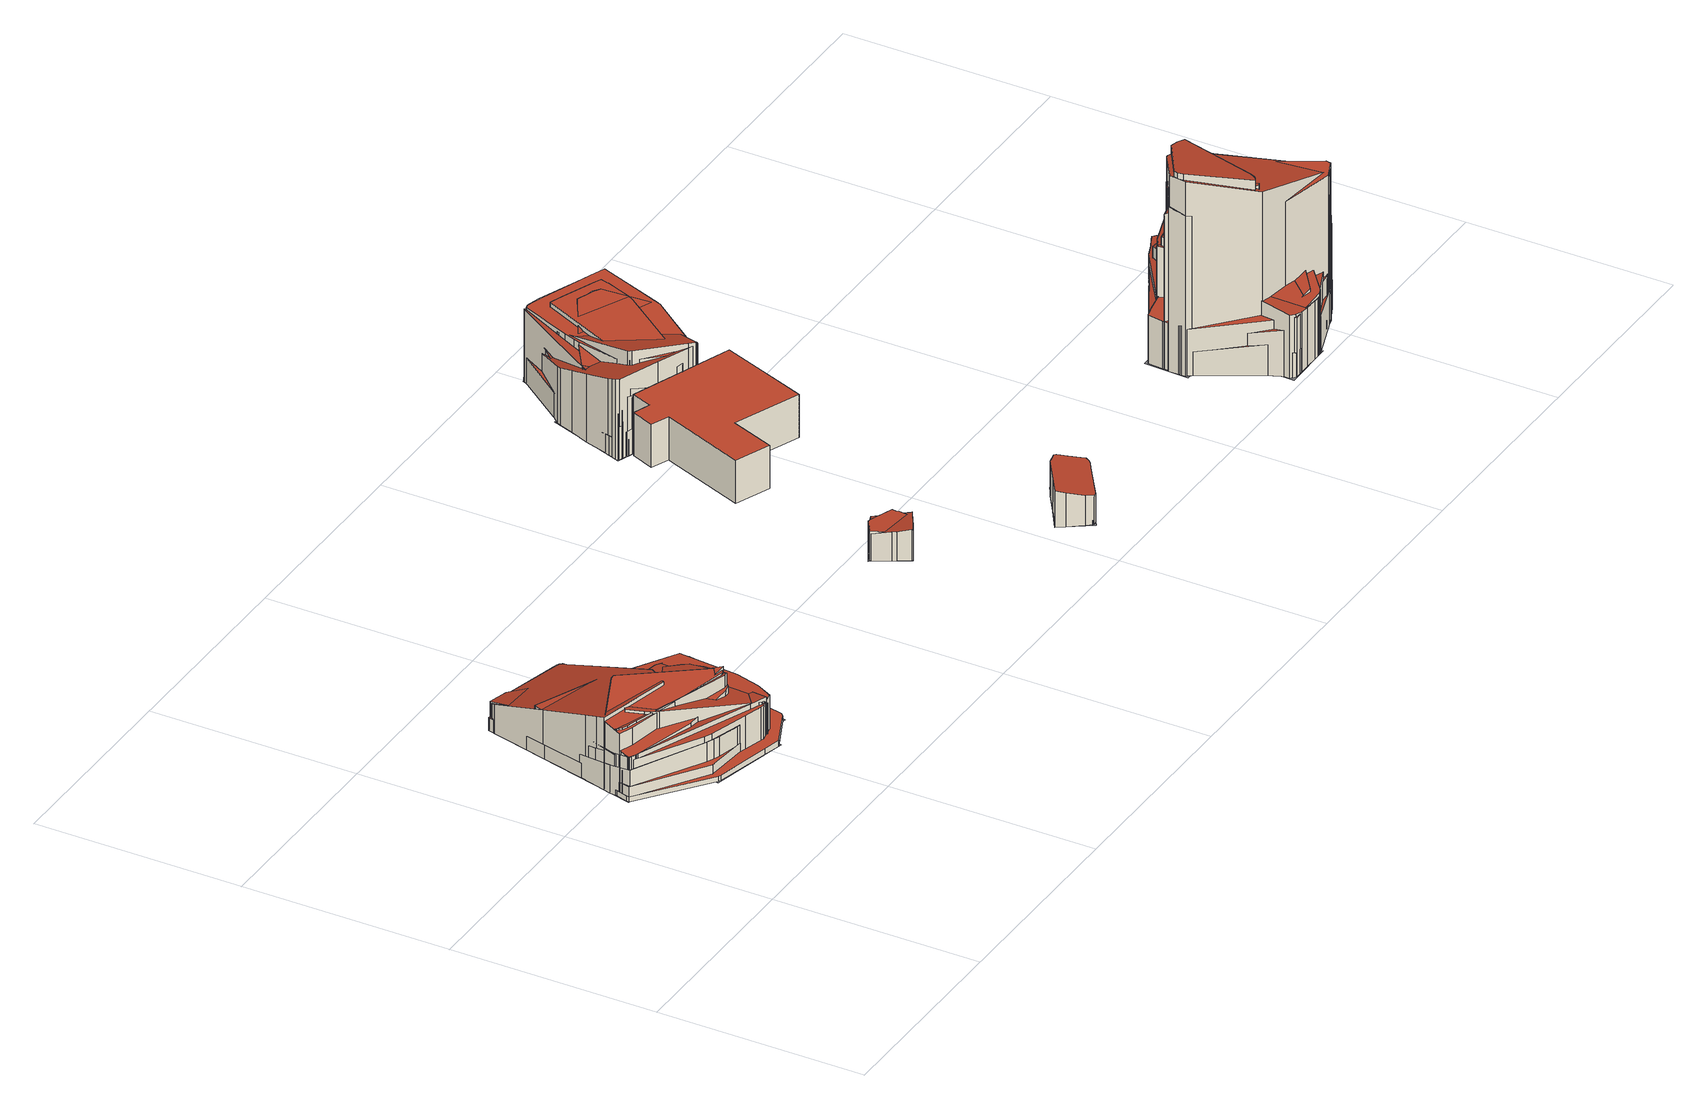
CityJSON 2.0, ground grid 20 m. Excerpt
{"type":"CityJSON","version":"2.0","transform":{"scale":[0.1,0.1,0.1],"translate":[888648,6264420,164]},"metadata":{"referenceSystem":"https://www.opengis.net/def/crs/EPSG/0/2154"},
"CityObjects":{
"building1":{"type":"Building","attributes":{"class":"Building"},"children":["building1-1"]},
"building1-1":{"type":"BuildingPart","parents":["building1"],"geometry":[{"type":"MultiSurface","lod":"2.2","boundaries":[[[0,1,2,3,4,5,6,7,8,9,10,11,12,13,14,15]],[[16,17,1,0]],[[17,18,2,1]],[[18,19,3,2]],[[19,20,4,3]],[[20,21,5,4]],[[21,22,6,5]],[[22,23,7,6]],[[23,24,8,7]],[[24,25,9,8]],[[25,26,10,9]],[[26,27,11,10]],[[27,28,12,11]],[[28,29,13,12]],[[29,30,14,13]],[[30,31,15,14]],[[31,16,0,15]],[[32,33,34,35,36,37,38,39,40,41,42,43,44,45,46,47,48,49,50,51,52]],[[53,54,33,32]],[[54,55,34,33]],[[55,56,35,34]],[[56,57,36,35]],[[57,58,37,36]],[[58,59,38,37]],[[59,60,39,38]],[[60,61,40,39]],[[61,62,41,40]],[[62,63,42,41]],[[63,64,43,42]],[[64,65,44,43]],[[65,66,45,44]],[[66,67,46,45]],[[67,68,47,46]],[[68,69,48,47]],[[69,70,49,48]],[[70,71,50,49]],[[71,72,51,50]],[[72,73,52,51]],[[73,53,32,52]],[[74,75,76,77,78,79,80,81,82,83,84,85,86,87,88]],[[89,90,75,74]],[[90,91,76,75]],[[91,92,77,76]],[[92,93,78,77]],[[93,94,79,78]],[[94,95,80,79]],[[95,96,81,80]],[[96,97,82,81]],[[97,98,83,82]],[[98,99,84,83]],[[99,100,85,84]],[[100,101,86,85]],[[101,102,87,86]],[[102,103,88,87]],[[103,89,74,88]],[[104,105,106,107,108,109,110,111,112,113,114,115,116,117,118,119,120,121,122,123,124,125,126,127]],[[128,129,105,104]],[[129,130,106,105]],[[130,131,107,106]],[[131,132,108,107]],[[132,133,109,108]],[[133,134,110,109]],[[134,135,111,110]],[[135,136,112,111]],[[136,137,113,112]],[[137,138,114,113]],[[138,139,115,114]],[[139,140,116,115]],[[140,141,117,116]],[[141,142,118,117]],[[142,143,119,118]],[[143,144,120,119]],[[144,145,121,120]],[[145,146,122,121]],[[146,147,123,122]],[[147,148,124,123]],[[148,149,125,124]],[[149,150,126,125]],[[150,151,127,126]],[[151,128,104,127]],[[152,153,154,155,156,157,158,159,160,161,162,163,164,165,166,167,168]],[[169,170,153,152]],[[170,171,154,153]],[[171,172,155,154]],[[172,173,156,155]],[[173,174,157,156]],[[174,175,158,157]],[[175,176,159,158]],[[176,177,160,159]],[[177,178,161,160]],[[178,179,162,161]],[[179,180,163,162]],[[180,181,164,163]],[[181,182,165,164]],[[182,183,166,165]],[[183,184,167,166]],[[184,185,168,167]],[[185,169,152,168]],[[186,187,188,189,190,191,192,193,194,195]],[[196,197,187,186]],[[197,198,188,187]],[[198,199,189,188]],[[199,200,190,189]],[[200,201,191,190]],[[201,202,192,191]],[[202,203,193,192]],[[203,204,194,193]],[[204,205,195,194]],[[205,196,186,195]],[[206,207,208,209,210,211,212,213,214,215]],[[216,217,207,206]],[[217,218,208,207]],[[218,219,209,208]],[[219,220,210,209]],[[220,221,211,210]],[[221,222,212,211]],[[222,223,213,212]],[[223,224,214,213]],[[224,16,215,214]],[[16,216,206,215]],[[225,226,227,228,229,230,231,232,233,234,235]],[[128,236,226,225]],[[236,237,227,226]],[[237,238,228,227]],[[238,239,229,228]],[[239,240,230,229]],[[240,241,231,230]],[[241,242,232,231]],[[242,243,233,232]],[[243,244,234,233]],[[244,245,235,234]],[[245,128,225,235]],[[246,247,248,249,250,251,252,253,254,255,256,257,258,259,260]],[[261,262,247,246]],[[262,263,248,247]],[[263,264,249,248]],[[264,265,250,249]],[[265,266,251,250]],[[266,267,252,251]],[[267,268,253,252]],[[268,269,254,253]],[[269,27,255,254]],[[27,270,256,255]],[[270,271,257,256]],[[271,272,258,257]],[[272,273,259,258]],[[273,274,260,259]],[[274,261,246,260]],[[275,276,277,278,279,280,281,282,283,284,285,286,287,288]],[[289,290,276,275]],[[290,291,277,276]],[[291,292,278,277]],[[292,293,279,278]],[[293,62,280,279]],[[62,294,281,280]],[[294,295,282,281]],[[295,296,283,282]],[[296,297,284,283]],[[297,298,285,284]],[[298,299,286,285]],[[299,300,287,286]],[[300,301,288,287]],[[301,289,275,288]],[[302,303,304,305,306,307,308,309,310,311]],[[169,312,303,302]],[[312,313,304,303]],[[313,314,305,304]],[[314,315,306,305]],[[315,316,307,306]],[[316,141,308,307]],[[141,317,309,308]],[[317,318,310,309]],[[318,319,311,310]],[[319,169,302,311]],[[320,321,322,323,324,325,326,327,328,329,330]],[[196,331,321,320]],[[331,332,322,321]],[[332,333,323,322]],[[333,334,324,323]],[[334,335,325,324]],[[335,336,326,325]],[[336,337,327,326]],[[337,338,328,327]],[[338,339,329,328]],[[339,340,330,329]],[[340,196,320,330]],[[341,342,343,344]],[[345,346,342,341]],[[346,347,343,342]],[[347,348,344,343]],[[348,345,341,344]],[[349,350,351,352,353,354]],[[355,356,350,349]],[[356,357,351,350]],[[357,358,352,351]],[[358,359,353,352]],[[359,360,354,353]],[[360,355,349,354]],[[361,362,363,364,365,366,367,368,369,370,371,372,182,373,244,374,375]]],"semantics":{"surfaces":[{"type":"RoofSurface","rf_azimuth":75.82,"rf_slope":18.97},{"type":"WallSurface","on_footprint_edge":true},{"type":"RoofSurface","rf_azimuth":343.27,"rf_slope":13.85},{"type":"RoofSurface","rf_azimuth":252.42,"rf_slope":4.97},{"type":"RoofSurface","rf_azimuth":87.66,"rf_slope":0.556},{"type":"RoofSurface","rf_azimuth":69.53,"rf_slope":14.16},{"type":"RoofSurface","rf_azimuth":247.55,"rf_slope":17.24},{"type":"RoofSurface","rf_azimuth":254.52,"rf_slope":16.28},{"type":"RoofSurface","rf_azimuth":19.29,"rf_slope":0.948},{"type":"RoofSurface","rf_azimuth":66.88,"rf_slope":9.64},{"type":"RoofSurface","rf_azimuth":69.75,"rf_slope":8.25},{"type":"RoofSurface","rf_azimuth":59.94,"rf_slope":16.55},{"type":"RoofSurface","rf_azimuth":240.98,"rf_slope":2.32},{"type":"RoofSurface","rf_azimuth":177.58,"rf_slope":17.19},{"type":"RoofSurface","rf_azimuth":169.26,"rf_slope":16.68},{"type":"GroundSurface"}],"values":[0,1,1,1,1,1,1,1,1,1,1,1,1,1,1,1,1,2,1,1,1,1,1,1,1,1,1,1,1,1,1,1,1,1,1,1,1,1,1,3,1,1,1,1,1,1,1,1,1,1,1,1,1,1,1,4,1,1,1,1,1,1,1,1,1,1,1,1,1,1,1,1,1,1,1,1,1,1,1,1,5,1,1,1,1,1,1,1,1,1,1,1,1,1,1,1,1,1,6,1,1,1,1,1,1,1,1,1,1,7,1,1,1,1,1,1,1,1,1,1,8,1,1,1,1,1,1,1,1,1,1,1,9,1,1,1,1,1,1,1,1,1,1,1,1,1,1,1,10,1,1,1,1,1,1,1,1,1,1,1,1,1,1,11,1,1,1,1,1,1,1,1,1,1,12,1,1,1,1,1,1,1,1,1,1,1,13,1,1,1,1,14,1,1,1,1,1,1,15]}}]},
"building2":{"type":"Building","attributes":{"class":"Building"},"children":["building2-1"]},
"building2-1":{"type":"BuildingPart","parents":["building2"],"geometry":[{"type":"MultiSurface","lod":"2.2","boundaries":[[[376,377,378,379,380,381,382,383]],[[384,385,377,376]],[[385,386,378,377]],[[386,387,379,378]],[[387,388,380,379]],[[388,389,381,380]],[[389,390,382,381]],[[390,391,383,382]],[[391,384,376,383]],[[392,393,394,395,396,397,398,399,400,401,402]],[[403,404,393,392]],[[404,405,394,393]],[[405,406,395,394]],[[406,407,396,395]],[[407,408,397,396]],[[408,409,398,397]],[[409,410,399,398]],[[410,411,400,399]],[[411,412,401,400]],[[412,413,402,401]],[[413,403,392,402]],[[414,415,416,417,418,419,420,421,422]],[[423,424,415,414]],[[424,425,416,415]],[[425,426,417,416]],[[426,427,418,417]],[[427,419,418]],[[428,421,420]],[[428,429,422,421]],[[429,423,414,422]],[[430,431,432,433]]],"semantics":{"surfaces":[{"type":"RoofSurface","rf_azimuth":64.09,"rf_slope":10.91},{"type":"WallSurface","on_footprint_edge":true},{"type":"RoofSurface","rf_azimuth":298.74,"rf_slope":10.71},{"type":"RoofSurface","rf_azimuth":55.28,"rf_slope":3.79},{"type":"GroundSurface"}],"values":[0,1,1,1,1,1,1,1,1,2,1,1,1,1,1,1,1,1,1,1,1,3,1,1,1,1,1,1,1,1,4]}}]},
"building3":{"type":"Building","attributes":{"class":"Building"},"children":["building3-1"]},
"building3-1":{"type":"BuildingPart","parents":["building3"],"geometry":[{"type":"MultiSurface","lod":"2.2","boundaries":[[[434,435,436,437,438,439,440,441,442,443,444,445,446,447,448,449,450]],[[451,452,435,434]],[[452,453,436,435]],[[453,454,437,436]],[[454,455,438,437]],[[455,456,439,438]],[[456,457,440,439]],[[457,458,441,440]],[[458,459,442,441]],[[459,460,443,442]],[[460,461,444,443]],[[461,462,445,444]],[[462,463,446,445]],[[463,464,447,446]],[[464,465,448,447]],[[465,466,449,448]],[[466,467,450,449]],[[467,451,434,450]],[[468,469,470,471,472,473]],[[474,475,469,468]],[[475,476,470,469]],[[476,477,471,470]],[[477,478,472,471]],[[478,479,473,472]],[[479,474,468,473]],[[480,481,482,483]]],"semantics":{"surfaces":[{"type":"RoofSurface","rf_azimuth":309.95,"rf_slope":12.55},{"type":"WallSurface","on_footprint_edge":true},{"type":"RoofSurface","rf_azimuth":128.37,"rf_slope":8.89},{"type":"GroundSurface"}],"values":[0,1,1,1,1,1,1,1,1,1,1,1,1,1,1,1,1,1,2,1,1,1,1,1,1,3]}}]},
"building4":{"type":"Building","attributes":{"class":"Building"},"children":["building4-1"]},
"building4-1":{"type":"BuildingPart","parents":["building4"],"geometry":[{"type":"Solid","lod":"2.2","boundaries":[[[[484,485,486,487,488,489,490,491,492,493]],[[494,495,496,497,498,499,500,501,502,503]],[[503,502,492,493]],[[502,501,491,492]],[[501,500,490,491]],[[500,499,489,490]],[[499,498,488,489]],[[498,497,487,488]],[[497,496,486,487]],[[496,495,485,486]],[[495,494,484,485]],[[494,503,493,484]]]],"semantics":{"surfaces":[{"type":"GroundSurface"},{"type":"RoofSurface"},{"type":"WallSurface","on_footprint_edge":true}],"values":[[0,1,2,2,2,2,2,2,2,2,2,2]]}}]},
"building5":{"type":"Building","attributes":{"class":"Building"},"children":["building5-1"]},
"building5-1":{"type":"BuildingPart","parents":["building5"],"geometry":[{"type":"MultiSurface","lod":"2.2","boundaries":[[[504,505,506,507,508,509,510,511,512,513,514,515,516,517,518,519,520,521,522,523,524]],[[525,526,505,504]],[[526,527,506,505]],[[527,528,507,506]],[[528,529,508,507]],[[529,530,509,508]],[[530,531,510,509]],[[531,532,511,510]],[[532,533,512,511]],[[533,534,513,512]],[[534,535,514,513]],[[535,536,515,514]],[[536,537,516,515]],[[537,538,517,516]],[[538,539,518,517]],[[539,540,519,518]],[[540,541,520,519]],[[541,542,521,520]],[[542,543,522,521]],[[543,544,523,522]],[[544,545,524,523]],[[545,525,504,524]],[[546,547,548,549,550,551,552,553,554,555,556,557,558,559,560,561]],[[562,563,547,546]],[[563,564,548,547]],[[564,565,549,548]],[[565,566,550,549]],[[566,567,551,550]],[[567,568,552,551]],[[568,569,553,552]],[[569,570,554,553]],[[570,571,555,554]],[[571,572,556,555]],[[572,573,557,556]],[[573,574,558,557]],[[574,575,559,558]],[[575,576,560,559]],[[576,577,561,560]],[[577,562,546,561]],[[578,579,580,581,582,583,584,585,586,587,588,589,590]],[[591,592,579,578]],[[592,593,580,579]],[[593,594,581,580]],[[594,595,582,581]],[[595,596,583,582]],[[596,597,584,583]],[[597,598,585,584]],[[598,599,586,585]],[[599,600,587,586]],[[600,601,588,587]],[[601,602,589,588]],[[602,603,590,589]],[[603,591,578,590]],[[604,605,606,607,608,609,610,611,612,613,614,615,616,617,618,619,620]],[[621,622,605,604]],[[622,623,606,605]],[[623,564,607,606]],[[564,624,608,607]],[[624,625,609,608]],[[625,626,610,609]],[[626,627,611,610]],[[627,628,612,611]],[[628,629,613,612]],[[629,630,614,613]],[[630,631,615,614]],[[631,632,616,615]],[[632,633,617,616]],[[633,634,618,617]],[[634,635,619,618]],[[635,636,620,619]],[[636,621,604,620]],[[637,638,639,640,641,642,643,644,645,646,647,648,649]],[[650,651,638,637]],[[651,652,639,638]],[[652,653,640,639]],[[653,654,641,640]],[[654,655,642,641]],[[655,656,643,642]],[[656,657,644,643]],[[657,658,645,644]],[[658,659,646,645]],[[659,660,647,646]],[[660,577,648,647]],[[577,661,649,648]],[[661,650,637,649]],[[662,663,664,665,666,667,668,669,670,671]],[[672,673,663,662]],[[673,674,664,663]],[[674,675,665,664]],[[675,676,666,665]],[[676,677,667,666]],[[677,678,668,667]],[[678,679,669,668]],[[679,680,670,669]],[[680,545,671,670]],[[545,672,662,671]],[[681,682,683,684,685,686,687,688,689,690,691,692,693,694,695,696,697]],[[698,699,682,681]],[[699,700,683,682]],[[700,701,684,683]],[[701,702,685,684]],[[702,703,686,685]],[[703,704,687,686]],[[704,705,688,687]],[[705,706,689,688]],[[706,707,690,689]],[[707,708,691,690]],[[708,538,692,691]],[[538,709,693,692]],[[709,710,694,693]],[[710,711,695,694]],[[711,712,696,695]],[[712,713,697,696]],[[713,698,681,697]],[[714,715,716,717,718,719,720,721,722,723,724,725,726,727,728,729,730,731,732,733,734,735]],[[736,737,715,714]],[[737,738,716,715]],[[738,739,717,716]],[[739,740,718,717]],[[740,741,719,718]],[[741,742,720,719]],[[742,743,721,720]],[[743,744,722,721]],[[744,745,723,722]],[[745,746,724,723]],[[746,747,725,724]],[[747,748,726,725]],[[748,705,727,726]],[[705,749,728,727]],[[749,750,729,728]],[[750,751,730,729]],[[751,752,731,730]],[[752,710,732,731]],[[710,753,733,732]],[[753,754,734,733]],[[754,755,735,734]],[[755,736,714,735]],[[756,757,758,759,760,761,762,763,764,765]],[[766,767,757,756]],[[767,768,758,757]],[[768,769,759,758]],[[769,770,760,759]],[[770,771,761,760]],[[771,538,762,761]],[[538,772,763,762]],[[772,773,764,763]],[[773,774,765,764]],[[774,766,756,765]],[[775,776,777,778,779,780,781,782,783,784,785,786,787,788,789]],[[790,623,776,775]],[[623,741,777,776]],[[741,791,778,777]],[[791,792,779,778]],[[792,793,780,779]],[[793,794,781,780]],[[794,795,782,781]],[[795,796,783,782]],[[796,797,784,783]],[[797,798,785,784]],[[798,799,786,785]],[[799,800,787,786]],[[800,801,788,787]],[[801,802,789,788]],[[802,790,775,789]],[[803,804,805,806,807,808,809,810,811,812,813,814]],[[815,526,804,803]],[[526,816,805,804]],[[816,817,806,805]],[[817,818,807,806]],[[818,819,808,807]],[[819,820,809,808]],[[820,821,810,809]],[[821,822,811,810]],[[822,823,812,811]],[[823,824,813,812]],[[824,825,814,813]],[[825,815,803,814]],[[826,827,828,829,830,831,832,833,834,835,836]],[[837,838,827,826]],[[838,839,828,827]],[[839,840,829,828]],[[840,841,830,829]],[[841,842,831,830]],[[842,795,832,831]],[[795,843,833,832]],[[843,844,834,833]],[[844,845,835,834]],[[845,846,836,835]],[[846,837,826,836]],[[847,848,849,850,851,852,853,854,855,856,857]],[[737,738,848,847]],[[738,858,849,848]],[[858,859,850,849]],[[859,533,851,850]],[[533,860,852,851]],[[860,630,853,852]],[[630,861,854,853]],[[861,538,855,854]],[[538,862,856,855]],[[862,863,857,856]],[[863,737,847,857]],[[864,865,866,867,868,869,870,871,872,873,874,875,876]],[[526,877,865,864]],[[877,878,866,865]],[[878,879,867,866]],[[879,880,868,867]],[[880,881,869,868]],[[881,882,870,869]],[[882,883,871,870]],[[883,884,872,871]],[[884,885,873,872]],[[885,886,874,873]],[[886,863,875,874]],[[863,887,876,875]],[[887,526,864,876]],[[888,889,890,891,892,893,894]],[[895,896,889,888]],[[896,897,890,889]],[[897,898,891,890]],[[898,899,892,891]],[[899,900,893,892]],[[900,901,894,893]],[[901,895,888,894]],[[902,903,904,905,906]],[[713,907,903,902]],[[907,908,904,903]],[[908,909,905,904]],[[909,910,906,905]],[[910,713,902,906]],[[911,912,913,914,915,916,917,918]],[[919,920,912,911]],[[920,921,913,912]],[[921,922,914,913]],[[922,923,915,914]],[[923,924,916,915]],[[924,925,917,916]],[[925,926,918,917]],[[926,919,911,918]],[[927,928,929,930,931,932,933,576]]],"semantics":{"surfaces":[{"type":"RoofSurface","rf_azimuth":69.46,"rf_slope":17.58},{"type":"WallSurface","on_footprint_edge":true},{"type":"RoofSurface","rf_azimuth":191.48,"rf_slope":0.256},{"type":"RoofSurface","rf_azimuth":192.8,"rf_slope":0.239},{"type":"RoofSurface","rf_azimuth":223.68,"rf_slope":0.307},{"type":"RoofSurface","rf_azimuth":244.56,"rf_slope":16.75},{"type":"RoofSurface","rf_azimuth":64.06,"rf_slope":7.37},{"type":"RoofSurface","rf_azimuth":253.18,"rf_slope":9.58},{"type":"RoofSurface","rf_azimuth":69.4,"rf_slope":14.37},{"type":"RoofSurface","rf_azimuth":227.45,"rf_slope":11.52},{"type":"RoofSurface","rf_azimuth":109.28,"rf_slope":16.94},{"type":"RoofSurface","rf_azimuth":306.79,"rf_slope":11.33},{"type":"RoofSurface","rf_azimuth":31.31,"rf_slope":16.95},{"type":"RoofSurface","rf_azimuth":295.92,"rf_slope":6.26},{"type":"RoofSurface","rf_azimuth":347.47,"rf_slope":17.98},{"type":"RoofSurface","rf_azimuth":187.1,"rf_slope":19.61},{"type":"RoofSurface","rf_azimuth":58.36,"rf_slope":13.67},{"type":"RoofSurface","rf_azimuth":54.75,"rf_slope":11.08},{"type":"GroundSurface"}],"values":[0,1,1,1,1,1,1,1,1,1,1,1,1,1,1,1,1,1,1,1,1,1,2,1,1,1,1,1,1,1,1,1,1,1,1,1,1,1,1,3,1,1,1,1,1,1,1,1,1,1,1,1,1,4,1,1,1,1,1,1,1,1,1,1,1,1,1,1,1,1,1,5,1,1,1,1,1,1,1,1,1,1,1,1,1,6,1,1,1,1,1,1,1,1,1,1,7,1,1,1,1,1,1,1,1,1,1,1,1,1,1,1,1,1,8,1,1,1,1,1,1,1,1,1,1,1,1,1,1,1,1,1,1,1,1,1,1,9,1,1,1,1,1,1,1,1,1,1,10,1,1,1,1,1,1,1,1,1,1,1,1,1,1,1,11,1,1,1,1,1,1,1,1,1,1,1,1,12,1,1,1,1,1,1,1,1,1,1,1,13,1,1,1,1,1,1,1,1,1,1,1,14,1,1,1,1,1,1,1,1,1,1,1,1,1,15,1,1,1,1,1,1,1,16,1,1,1,1,1,17,1,1,1,1,1,1,1,1,18]}}]},
"building6":{"type":"Building","attributes":{"class":"Building"},"children":["building6-1"]},
"building6-1":{"type":"BuildingPart","parents":["building6"],"geometry":[{"type":"MultiSurface","lod":"2.2","boundaries":[[[934,935,936,937,938,939,940,941,942,943,944,945,946,947,948,949,950,951,952,953]],[[954,955,935,934]],[[955,956,936,935]],[[956,957,937,936]],[[957,958,938,937]],[[958,959,939,938]],[[959,960,940,939]],[[960,961,941,940]],[[961,962,942,941]],[[962,963,943,942]],[[963,964,944,943]],[[964,965,945,944]],[[965,966,946,945]],[[966,967,947,946]],[[967,968,948,947]],[[968,969,949,948]],[[969,970,950,949]],[[970,971,951,950]],[[971,972,952,951]],[[972,973,953,952]],[[973,954,934,953]],[[974,975,976,977,978,979,980,981,982,983,984,985,986,987,988]],[[989,990,975,974]],[[990,991,976,975]],[[991,992,977,976]],[[992,993,978,977]],[[993,994,979,978]],[[994,995,980,979]],[[995,996,981,980]],[[996,997,982,981]],[[997,998,983,982]],[[998,999,984,983]],[[999,1000,985,984]],[[1000,1001,986,985]],[[1001,1002,987,986]],[[1002,1003,988,987]],[[1003,989,974,988]],[[1004,1005,1006,1007,1008,1009,1010,1011,1012,1013,1014,1015,1016,1017]],[[1018,1019,1005,1004]],[[1019,1020,1006,1005]],[[1020,1021,1007,1006]],[[1021,1022,1008,1007]],[[1022,1023,1009,1008]],[[1023,1024,1010,1009]],[[1024,1025,1011,1010]],[[1025,1026,1012,1011]],[[1026,1027,1013,1012]],[[1027,1028,1014,1013]],[[1028,1029,1015,1014]],[[1029,1030,1016,1015]],[[1030,1031,1017,1016]],[[1031,1018,1004,1017]],[[1032,1033,1034,1035,1036,1037,1038,1039]],[[1040,1041,1033,1032]],[[1041,1042,1034,1033]],[[1042,1043,1035,1034]],[[1043,1044,1036,1035]],[[1044,1045,1037,1036]],[[1045,1046,1038,1037]],[[1046,1047,1039,1038]],[[1047,1040,1032,1039]],[[1048,1049,1050,1051,1052,1053,1054,1055,1056,1057,1058,1059,1060,1061,1062,1063,1064]],[[1065,1066,1049,1048]],[[1066,1067,1050,1049]],[[1067,1068,1051,1050]],[[1068,1069,1052,1051]],[[1069,1070,1053,1052]],[[1070,1071,1054,1053]],[[1071,1072,1055,1054]],[[1072,1073,1056,1055]],[[1073,1074,1057,1056]],[[1074,998,1058,1057]],[[998,1075,1059,1058]],[[1075,1076,1060,1059]],[[1076,1077,1061,1060]],[[1077,1078,1062,1061]],[[1078,1079,1063,1062]],[[1079,1080,1064,1063]],[[1080,1065,1048,1064]],[[1081,1082,1083,1084,1085,1086,1087,1088,1089,1090,1091,1092]],[[1093,1094,1082,1081]],[[1094,1095,1083,1082]],[[1095,1096,1084,1083]],[[1096,1097,1085,1084]],[[1097,1098,1086,1085]],[[1098,1099,1087,1086]],[[1099,1100,1088,1087]],[[1100,1101,1089,1088]],[[1101,1102,1090,1089]],[[1102,1103,1091,1090]],[[1103,1104,1092,1091]],[[1104,1093,1081,1092]],[[1105,1106,1107,1108,1109,1110,1111,1112,1113,1114]],[[1115,1116,1106,1105]],[[1116,1117,1107,1106]],[[1117,1118,1108,1107]],[[1118,1119,1109,1108]],[[1119,1120,1110,1109]],[[1120,1121,1111,1110]],[[1121,1122,1112,1111]],[[1122,1123,1113,1112]],[[1123,1124,1114,1113]],[[1124,1115,1105,1114]],[[1125,1126,1127,1128,1129,1130,1131,1132,1133,1134,1135]],[[1136,1137,1126,1125]],[[1137,1138,1127,1126]],[[1138,1139,1128,1127]],[[1139,1140,1129,1128]],[[1140,1141,1130,1129]],[[1141,1142,1131,1130]],[[1142,1143,1132,1131]],[[1143,1144,1133,1132]],[[1144,1145,1134,1133]],[[1145,1146,1135,1134]],[[1146,1136,1125,1135]],[[1147,1148,1149,1150,1151,1152,1153,1154,1155,1156,1157,1158,1159,1160,1161]],[[989,1018,1148,1147]],[[1018,1162,1149,1148]],[[1162,1163,1150,1149]],[[1163,1164,1151,1150]],[[1164,1068,1152,1151]],[[1068,1165,1153,1152]],[[1165,1166,1154,1153]],[[1166,1167,1155,1154]],[[1167,1168,1156,1155]],[[1168,1169,1157,1156]],[[1169,1158,1157]],[[1170,1159,1158]],[[1170,1171,1160,1159]],[[1171,1172,1161,1160]],[[1172,989,1147,1161]],[[1173,1174,1175,1176,1177,1178,1179,1180,1181,1182,1183]],[[1184,1138,1174,1173]],[[1138,1185,1175,1174]],[[1185,1186,1176,1175]],[[1186,1187,1177,1176]],[[1187,1188,1178,1177]],[[1188,1189,1179,1178]],[[1189,1190,1180,1179]],[[1190,1191,1181,1180]],[[1191,1192,1182,1181]],[[1192,1193,1183,1182]],[[1193,1184,1173,1183]],[[1194,1195,1196,1197,1198,1199,1200,1201,1202,1203,1204,1205]],[[1093,1206,1195,1194]],[[1206,1207,1196,1195]],[[1207,1208,1197,1196]],[[1208,1209,1198,1197]],[[1209,1210,1199,1198]],[[1210,1211,1200,1199]],[[1211,1212,1201,1200]],[[1212,1213,1202,1201]],[[1213,1214,1203,1202]],[[1214,1215,1204,1203]],[[1215,1216,1205,1204]],[[1216,1093,1194,1205]],[[1217,1218,1219,1220,1221,1222,1223,1224,1225]],[[1226,1227,1218,1217]],[[1227,1228,1219,1218]],[[1228,1229,1220,1219]],[[1229,1230,1221,1220]],[[1230,1231,1222,1221]],[[1231,1232,1223,1222]],[[1232,1233,1224,1223]],[[1233,1234,1225,1224]],[[1234,1226,1217,1225]],[[1235,1236,1237,1238,1239,1240,1241,1242,1243,1244,1245,1246,1247]],[[1030,1248,1236,1235]],[[1248,1249,1237,1236]],[[1249,1250,1238,1237]],[[1250,1251,1239,1238]],[[1251,1252,1240,1239]],[[1252,1253,1241,1240]],[[1253,1254,1242,1241]],[[1254,1255,1243,1242]],[[1255,1256,1244,1243]],[[1256,1257,1245,1244]],[[1257,1258,1246,1245]],[[1258,1259,1247,1246]],[[1259,1030,1235,1247]],[[1260,1261,1262,1263,1264,1265,1266]],[[1267,1268,1261,1260]],[[1268,1269,1262,1261]],[[1269,1270,1263,1262]],[[1270,1271,1264,1263]],[[1271,1272,1265,1264]],[[1272,1273,1266,1265]],[[1273,1267,1260,1266]],[[1274,1275,1276,1277,1278,1279,1280,1281,1282,1283,1284]],[[1285,1286,1275,1274]],[[1286,1287,1276,1275]],[[1287,1288,1277,1276]],[[1288,1289,1278,1277]],[[1289,1290,1279,1278]],[[1290,1291,1280,1279]],[[1291,1292,1281,1280]],[[1292,1293,1282,1281]],[[1293,1294,1283,1282]],[[1294,1295,1284,1283]],[[1295,1285,1274,1284]],[[1296,1297,1298,1299,1300,1301,1302,1303]],[[1304,1305,1297,1296]],[[1305,1306,1298,1297]],[[1306,1307,1299,1298]],[[1307,1308,1300,1299]],[[1308,1309,1301,1300]],[[1309,1310,1302,1301]],[[1310,1102,1303,1302]],[[1102,1304,1296,1303]],[[1311,1312,1313,1314,1315]],[[1316,1317,1312,1311]],[[1317,1318,1313,1312]],[[1318,1319,1314,1313]],[[1319,1320,1315,1314]],[[1320,1316,1311,1315]],[[1321,1322,1323,1324]],[[1325,1326,1322,1321]],[[1326,1327,1323,1322]],[[1327,1328,1324,1323]],[[1328,1325,1321,1324]],[[1329,1330,1331,1332,1333,1334,1335,1336,1337,1338,1339,1340,1341,1342,1343,1344,1345,1346,1347,1272,1348,1349,1350]]],"semantics":{"surfaces":[{"type":"RoofSurface","rf_azimuth":298.54,"rf_slope":13.66},{"type":"WallSurface","on_footprint_edge":true},{"type":"RoofSurface","rf_azimuth":117.5,"rf_slope":15.49},{"type":"RoofSurface","rf_azimuth":191.4,"rf_slope":14.34},{"type":"RoofSurface","rf_azimuth":269.48,"rf_slope":14.01},{"type":"RoofSurface","rf_azimuth":111.96,"rf_slope":9.57},{"type":"RoofSurface","rf_azimuth":261.16,"rf_slope":13.48},{"type":"RoofSurface","rf_azimuth":341.88,"rf_slope":13.46},{"type":"RoofSurface","rf_azimuth":206.15,"rf_slope":12.56},{"type":"RoofSurface","rf_azimuth":73.8,"rf_slope":9.07},{"type":"RoofSurface","rf_azimuth":71.63,"rf_slope":17.05},{"type":"RoofSurface","rf_azimuth":340.78,"rf_slope":17.17},{"type":"RoofSurface","rf_azimuth":44.41,"rf_slope":17.22},{"type":"RoofSurface","rf_azimuth":81.83,"rf_slope":7.37},{"type":"RoofSurface","rf_azimuth":337.64,"rf_slope":19.18},{"type":"RoofSurface","rf_azimuth":274.88,"rf_slope":6.86},{"type":"RoofSurface","rf_azimuth":96.76,"rf_slope":18.79},{"type":"RoofSurface","rf_azimuth":97.7,"rf_slope":19.56},{"type":"RoofSurface","rf_azimuth":63.71,"rf_slope":15.85},{"type":"GroundSurface"}],"values":[0,1,1,1,1,1,1,1,1,1,1,1,1,1,1,1,1,1,1,1,1,2,1,1,1,1,1,1,1,1,1,1,1,1,1,1,1,3,1,1,1,1,1,1,1,1,1,1,1,1,1,1,4,1,1,1,1,1,1,1,1,5,1,1,1,1,1,1,1,1,1,1,1,1,1,1,1,1,1,6,1,1,1,1,1,1,1,1,1,1,1,1,7,1,1,1,1,1,1,1,1,1,1,8,1,1,1,1,1,1,1,1,1,1,1,9,1,1,1,1,1,1,1,1,1,1,1,1,1,1,1,10,1,1,1,1,1,1,1,1,1,1,1,11,1,1,1,1,1,1,1,1,1,1,1,1,12,1,1,1,1,1,1,1,1,1,13,1,1,1,1,1,1,1,1,1,1,1,1,1,14,1,1,1,1,1,1,1,15,1,1,1,1,1,1,1,1,1,1,1,16,1,1,1,1,1,1,1,1,17,1,1,1,1,1,18,1,1,1,1,19]}}]}
},
"vertices":[
[15,170,127],[87,153,127],[114,179,116],[129,270,84],[130,274,83],[129,277,82],[127,278,82],[120,280,82],[55,297,81],[51,298,81],[48,298,82],[48,297,82],[45,293,84],[32,239,103],[20,191,120],[17,179,124],[15,170,55],[87,153,55],[114,179,55],[129,270,55],[130,274,55],[129,277,55],[127,278,55],[120,280,55],[55,297,55],[51,298,55],[48,298,55],[48,297,55],[45,293,55],[32,239,55],[20,191,55],[17,179,55],[37,162,125],[46,149,122],[49,145,121],[56,140,119],[140,91,96],[143,89,95],[147,89,94],[149,89,94],[154,90,93],[156,91,92],[161,97,91],[167,126,92],[175,166,93],[178,179,93],[177,180,93],[155,186,99],[139,190,103],[65,187,120],[61,184,121],[39,164,125],[38,163,125],[37,162,55],[46,149,55],[49,145,55],[56,140,55],[140,91,55],[143,89,55],[147,89,55],[149,89,55],[154,90,55],[156,91,55],[161,97,55],[167,126,55],[175,166,55],[178,179,55],[177,180,55],[155,186,55],[139,190,55],[65,187,55],[61,184,55],[39,164,55],[38,163,55],[12,142,94],[75,107,93],[82,104,93],[120,93,93],[138,88,93],[142,87,93],[146,88,93],[157,90,94],[164,105,95],[168,127,97],[167,182,101],[98,221,103],[35,248,103],[12,159,95],[12,150,95],[12,142,55],[75,107,55],[82,104,55],[120,93,55],[138,88,55],[142,87,55],[146,88,55],[157,90,55],[164,105,55],[168,127,55],[167,182,55],[98,221,55],[35,248,55],[12,159,55],[12,150,55],[8,142,60],[72,92,60],[74,91,60],[127,78,61],[144,74,61],[180,90,60],[181,91,60],[183,93,60],[186,108,60],[188,117,60],[178,176,60],[177,178,60],[130,276,59],[120,279,59],[73,293,58],[53,297,58],[50,296,58],[47,294,58],[46,290,58],[45,286,59],[39,267,59],[27,219,59],[11,156,60],[8,145,60],[8,142,55],[72,92,55],[74,91,55],[127,78,55],[144,74,55],[180,90,55],[181,91,55],[183,93,55],[186,108,55],[188,117,55],[178,176,55],[177,178,55],[130,276,55],[120,279,55],[73,293,55],[53,297,55],[50,296,55],[47,294,55],[46,290,55],[45,286,55],[39,267,55],[27,219,55],[11,156,55],[8,145,55],[13,158,120],[13,157,120],[15,156,120],[17,154,120],[22,152,120],[32,149,120],[133,120,118],[137,120,118],[146,147,111],[149,159,107],[150,163,106],[147,170,105],[138,189,101],[118,225,95],[68,294,83],[49,299,83],[37,256,95],[13,158,55],[13,157,55],[15,156,55],[17,154,55],[22,152,55],[32,149,55],[133,120,55],[137,120,55],[146,147,55],[149,159,55],[150,163,55],[147,170,55],[138,189,55],[118,225,55],[68,294,55],[49,299,55],[37,256,55],[10,144,98],[16,140,98],[78,122,100],[130,117,105],[136,118,106],[143,130,110],[143,135,111],[91,170,115],[20,187,112],[11,148,99],[10,144,55],[16,140,55],[78,122,55],[130,117,55],[136,118,55],[143,130,55],[143,135,55],[91,170,55],[20,187,55],[11,148,55],[11,153,118],[24,148,118],[134,123,119],[135,123,119],[137,125,120],[136,127,121],[136,128,121],[67,190,133],[63,190,133],[15,170,123],[11,153,55],[24,148,55],[134,123,55],[135,123,55],[137,125,55],[136,127,55],[136,128,55],[67,190,55],[63,190,55],[8,142,70],[73,98,69],[155,91,68],[177,107,67],[179,116,67],[179,119,67],[176,179,67],[131,276,67],[48,299,68],[47,299,68],[31,237,69],[73,98,55],[155,91,55],[177,107,55],[179,116,55],[179,119,55],[176,179,55],[131,276,55],[48,299,55],[47,299,55],[31,237,55],[10,143,98],[11,142,98],[131,94,98],[148,88,98],[175,174,83],[175,178,82],[176,180,82],[128,268,71],[69,292,71],[48,297,72],[44,283,74],[30,230,84],[17,180,92],[11,154,97],[10,145,98],[10,143,55],[11,142,55],[131,94,55],[148,88,55],[175,174,55],[175,178,55],[176,180,55],[128,268,55],[69,292,55],[44,283,55],[30,230,55],[17,180,55],[11,154,55],[10,145,55],[9,142,86],[75,105,88],[82,102,88],[88,100,88],[110,95,87],[156,91,86],[174,169,74],[176,175,73],[126,262,64],[99,284,62],[52,296,63],[48,294,63],[35,247,70],[12,163,83],[9,142,55],[75,105,55],[82,102,55],[88,100,55],[110,95,55],[174,169,55],[176,175,55],[126,262,55],[99,284,55],[52,296,55],[48,294,55],[35,247,55],[12,163,55],[13,158,115],[82,140,110],[140,131,104],[142,139,101],[145,186,88],[124,278,68],[120,279,69],[48,293,75],[43,279,80],[35,250,89],[82,140,55],[140,131,55],[142,139,55],[145,186,55],[124,278,55],[48,293,55],[43,279,55],[35,250,55],[10,144,70],[60,128,70],[81,123,71],[167,140,73],[169,144,73],[170,158,74],[162,183,74],[43,276,75],[42,272,75],[35,246,74],[14,165,71],[60,128,55],[81,123,55],[167,140,55],[169,144,55],[170,158,55],[162,183,55],[43,276,55],[42,272,55],[35,246,55],[14,165,55],[10,150,83],[138,124,123],[97,194,110],[40,266,91],[10,150,55],[138,124,55],[97,194,55],[40,266,55],[13,156,62],[138,123,101],[117,225,89],[40,263,64],[38,259,64],[30,226,63],[13,156,55],[138,123,55],[117,225,55],[40,263,55],[38,259,55],[30,226,55],[70,91,55],[147,73,55],[150,90,55],[157,89,55],[158,95,55],[182,89,55],[190,122,55],[166,127,55],[179,180,55],[97,200,55],[99,211,55],[104,228,55],[132,277,55],[7,142,55],[78,124,55],
[452,156,68],[460,141,70],[462,137,70],[469,126,72],[470,126,71],[501,144,66],[483,174,62],[467,167,64],[452,156,41],[460,141,41],[462,137,41],[469,126,41],[470,126,41],[501,144,41],[483,174,41],[467,167,41],[451,157,71],[475,129,64],[485,134,65],[496,141,65],[495,153,67],[494,156,67],[493,159,68],[467,165,71],[463,165,72],[461,164,72],[455,160,72],[451,157,41],[475,129,41],[485,134,41],[496,141,41],[495,153,41],[494,156,41],[493,159,41],[467,165,41],[463,165,41],[461,164,41],[455,160,41],[463,161,43],[496,142,42],[499,144,42],[499,147,42],[495,154,42],[483,176,41],[479,174,41],[466,167,42],[464,163,43],[463,161,41],[496,142,41],[499,144,41],[499,147,41],[495,154,41],[466,167,41],[464,163,41],[482,176,41],[450,158,41],[469,125,41],[502,144,41],
[569,44,80],[573,36,78],[583,23,74],[588,17,73],[592,18,72],[602,25,72],[627,42,71],[633,46,71],[636,49,71],[637,52,72],[637,53,72],[628,65,75],[623,73,77],[620,74,78],[613,72,79],[609,71,79],[590,58,79],[569,44,44],[573,36,44],[583,23,44],[588,17,44],[592,18,44],[602,25,44],[627,42,44],[633,46,44],[636,49,44],[637,52,44],[637,53,44],[628,65,44],[623,73,44],[620,74,44],[613,72,44],[609,71,44],[590,58,44],[587,18,49],[594,20,49],[615,34,49],[637,49,50],[625,70,46],[605,65,45],[587,18,44],[594,20,44],[615,34,44],[637,49,44],[625,70,44],[605,65,44],[620,78,44],[568,44,44],[588,15,44],[639,50,44],
[485,305,33],[519,291,33],[535,334,33],[600,308,33],[632,393,33],[532,430,33],[525,410,33],[508,416,33],[499,394,33],[516,387,33],[485,305,76],[519,291,76],[535,334,76],[600,308,76],[632,393,76],[532,430,76],[525,410,76],[508,416,76],[499,394,76],[516,387,76],
[518,439,96],[520,436,96],[558,421,97],[590,409,96],[601,406,96],[603,408,95],[642,471,72],[644,475,71],[653,497,63],[665,528,53],[655,538,51],[638,545,51],[596,561,51],[592,562,51],[590,559,52],[544,510,72],[542,506,73],[537,492,78],[530,474,84],[522,449,92],[520,444,94],[518,439,16],[520,436,16],[558,421,16],[590,409,16],[601,406,16],[603,408,16],[642,471,16],[644,475,16],[653,497,16],[665,528,16],[655,538,16],[638,545,16],[596,561,16],[592,562,16],[590,559,16],[544,510,16],[542,506,16],[537,492,16],[530,474,16],[522,449,16],[520,444,16],[548,425,90],[564,419,90],[603,412,91],[645,467,91],[646,470,91],[665,521,91],[670,534,91],[661,538,91],[642,545,91],[603,560,91],[597,562,91],[590,564,91],[586,563,91],[568,516,90],[564,505,90],[562,499,90],[548,425,16],[564,419,16],[603,412,16],[645,467,16],[646,470,16],[665,521,16],[670,534,16],[661,538,16],[642,545,16],[603,560,16],[597,562,16],[590,564,16],[586,563,16],[568,516,16],[564,505,16],[562,499,16],[551,444,95],[579,413,95],[634,487,95],[635,488,95],[638,494,95],[642,504,95],[647,518,95],[647,519,95],[649,526,95],[642,529,95],[609,542,95],[598,546,95],[597,546,95],[551,444,16],[579,413,16],[634,487,16],[635,488,16],[638,494,16],[642,504,16],[647,518,16],[647,519,16],[649,526,16],[642,529,16],[609,542,16],[598,546,16],[597,546,16],[521,439,41],[526,433,41],[532,431,41],[603,412,41],[647,471,42],[650,480,42],[664,519,42],[666,525,42],[668,532,42],[662,536,42],[643,543,42],[619,553,42],[591,564,42],[586,564,42],[545,510,41],[524,451,41],[523,447,41],[521,439,16],[526,433,16],[532,431,16],[647,471,16],[650,480,16],[664,519,16],[666,525,16],[668,532,16],[662,536,16],[643,543,16],[619,553,16],[591,564,16],[586,564,16],[545,510,16],[524,451,16],[523,447,16],[519,439,66],[522,435,65],[603,411,69],[645,466,89],[646,471,90],[629,515,100],[622,519,101],[616,521,100],[609,524,100],[606,525,100],[605,524,100],[562,499,87],[533,478,78],[519,439,16],[522,435,16],[603,411,16],[645,466,16],[646,471,16],[629,515,16],[622,519,16],[616,521,16],[609,524,16],[606,525,16],[605,524,16],[533,478,16],[519,440,37],[668,530,18],[669,533,18],[668,535,18],[664,537,18],[631,549,18],[587,566,19],[538,489,30],[533,481,32],[520,444,36],[519,440,16],[668,530,16],[669,533,16],[668,535,16],[664,537,16],[631,549,16],[587,566,16],[538,489,16],[533,481,16],[519,436,49],[528,433,48],[602,411,48],[644,472,60],[656,501,66],[660,511,68],[665,530,71],[665,533,71],[664,534,71],[647,541,72],[595,561,72],[592,562,72],[591,562,72],[546,506,61],[539,492,59],[537,489,58],[520,440,49],[519,436,16],[528,433,16],[602,411,16],[644,472,16],[656,501,16],[660,511,16],[665,530,16],[665,533,16],[664,534,16],[647,541,16],[595,561,16],[591,562,16],[546,506,16],[539,492,16],[537,489,16],[520,440,16],[520,439,82],[520,438,82],[523,435,83],[530,432,83],[540,428,83],[545,426,83],[574,415,83],[578,414,83],[602,410,82],[641,469,64],[643,471,64],[651,493,57],[664,527,48],[665,533,47],[658,537,46],[640,544,46],[610,555,46],[585,549,50],[546,506,64],[543,500,66],[540,492,68],[526,455,78],[520,439,16],[520,438,16],[523,435,16],[530,432,16],[540,428,16],[545,426,16],[574,415,16],[578,414,16],[602,410,16],[641,469,16],[643,471,16],[651,493,16],[664,527,16],[658,537,16],[640,544,16],[610,555,16],[585,549,16],[543,500,16],[540,492,16],[526,455,16],[528,432,33],[613,439,46],[642,469,55],[647,480,57],[667,534,68],[597,560,62],[592,562,62],[545,505,47],[541,494,44],[529,459,37],[528,432,16],[613,439,16],[642,469,16],[647,480,16],[667,534,16],[597,560,16],[545,505,16],[541,494,16],[529,459,16],[523,448,67],[532,431,73],[545,426,76],[584,411,84],[605,417,85],[649,488,68],[663,519,61],[666,532,58],[663,535,57],[645,542,53],[585,545,46],[547,509,52],[545,507,53],[541,496,55],[525,454,66],[523,448,16],[584,411,16],[605,417,16],[649,488,16],[663,519,16],[666,532,16],[663,535,16],[645,542,16],[585,545,16],[547,509,16],[545,507,16],[541,496,16],[525,454,16],[519,438,77],[520,436,77],[539,428,73],[542,427,72],[605,415,63],[645,475,68],[647,479,68],[657,507,72],[660,522,74],[586,565,89],[529,462,80],[527,459,79],[519,438,16],[539,428,16],[542,427,16],[605,415,16],[645,475,16],[647,479,16],[657,507,16],[660,522,16],[586,565,16],[529,462,16],[527,459,16],[551,446,104],[551,442,105],[591,410,100],[597,406,99],[599,406,98],[646,484,74],[666,532,61],[659,536,62],[628,548,68],[571,525,87],[570,521,88],[551,446,16],[551,442,16],[591,410,16],[597,406,16],[599,406,16],[646,484,16],[659,536,16],[628,548,16],[571,525,16],[570,521,16],[520,438,55],[523,435,54],[619,455,52],[643,469,52],[653,497,54],[652,539,58],[643,543,59],[623,550,61],[592,562,64],[544,503,60],[523,446,55],[619,455,16],[643,469,16],[652,539,16],[623,550,16],[544,503,16],[523,446,16],[520,436,86],[549,424,75],[553,423,74],[604,413,57],[647,482,49],[650,488,48],[650,494,48],[634,546,57],[609,556,66],[606,557,67],[583,537,73],[523,446,85],[521,443,85],[549,424,16],[553,423,16],[604,413,16],[647,482,16],[650,488,16],[650,494,16],[634,546,16],[609,556,16],[606,557,16],[583,537,16],[521,443,16],[537,485,33],[603,410,53],[650,539,75],[601,559,58],[589,557,54],[544,501,36],[540,497,34],[537,485,16],[603,410,16],[650,539,16],[601,559,16],[589,557,16],[544,501,16],[540,497,16],[520,440,76],[608,424,68],[654,539,39],[626,550,40],[539,488,64],[608,424,16],[654,539,16],[626,550,16],[539,488,16],[519,437,62],[521,436,62],[636,473,43],[663,534,30],[656,537,31],[599,560,34],[536,481,53],[520,441,62],[519,437,16],[521,436,16],[636,473,16],[663,534,16],[656,537,16],[599,560,16],[536,481,16],[520,441,16],[544,512,16],[517,436,16],[602,404,16],[626,472,16],[645,465,16],[670,535,16],[586,566,16],
[917,12,69],[922,9,68],[931,8,66],[940,8,65],[953,8,64],[959,8,63],[962,9,63],[1056,50,61],[1062,53,61],[1083,71,62],[1084,73,62],[1085,75,63],[1084,78,63],[1081,85,66],[1071,105,71],[1064,117,74],[1062,120,75],[946,100,84],[920,87,84],[918,55,78],[917,12,6],[922,9,6],[931,8,6],[940,8,6],[953,8,6],[959,8,6],[962,9,6],[1056,50,6],[1062,53,6],[1083,71,6],[1084,73,6],[1085,75,6],[1084,78,6],[1081,85,6],[1071,105,6],[1064,117,6],[1062,120,6],[946,100,6],[920,87,6],[918,55,6],[877,95,55],[879,90,57],[921,57,70],[954,44,77],[962,46,78],[985,50,80],[1065,109,76],[1062,122,72],[1051,145,65],[1027,192,50],[1024,192,50],[993,182,49],[880,109,52],[878,107,53],[878,105,53],[877,95,6],[879,90,6],[921,57,6],[954,44,6],[962,46,6],[985,50,6],[1065,109,6],[1062,122,6],[1051,145,6],[1027,192,6],[1024,192,6],[993,182,6],[880,109,6],[878,107,6],[878,105,6],[878,89,53],[920,23,60],[960,16,70],[979,32,76],[988,47,78],[968,96,76],[956,115,74],[940,127,71],[934,129,69],[900,129,61],[898,129,60],[885,128,57],[879,127,55],[878,113,54],[878,89,6],[920,23,6],[960,16,6],[979,32,6],[988,47,6],[968,96,6],[956,115,6],[940,127,6],[934,129,6],[900,129,6],[898,129,6],[885,128,6],[879,127,6],[878,113,6],[915,123,94],[920,10,66],[923,8,65],[963,9,66],[964,9,66],[968,11,66],[1017,56,78],[1019,59,78],[915,123,6],[920,10,6],[923,8,6],[963,9,6],[964,9,6],[968,11,6],[1017,56,6],[1019,59,6],[883,102,37],[884,96,38],[919,13,53],[1002,23,57],[1004,24,57],[1014,28,57],[1067,55,56],[1088,67,55],[1088,69,55],[1086,73,54],[1027,192,32],[1022,199,31],[1020,202,30],[1015,200,30],[1007,196,30],[995,191,30],[905,129,34],[883,102,6],[884,96,6],[919,13,6],[1002,23,6],[1004,24,6],[1014,28,6],[1067,55,6],[1088,67,6],[1088,69,6],[1086,73,6],[1022,199,6],[1020,202,6],[1015,200,6],[1007,196,6],[995,191,6],[905,129,6],[877,90,167],[919,42,157],[1005,24,156],[1008,25,156],[1020,30,158],[1020,34,159],[944,116,175],[928,128,178],[925,127,177],[922,127,177],[909,125,176],[877,106,171],[877,90,6],[919,42,6],[1005,24,6],[1008,25,6],[1020,30,6],[1020,34,6],[944,116,6],[928,128,6],[925,127,6],[922,127,6],[909,125,6],[877,106,6],[878,98,207],[880,94,206],[917,45,194],[920,47,194],[922,49,194],[925,54,193],[942,127,195],[933,129,197],[922,129,200],[879,102,207],[878,98,6],[880,94,6],[917,45,6],[920,47,6],[922,49,6],[925,54,6],[942,127,6],[933,129,6],[922,129,6],[879,102,6],[903,128,119],[905,121,118],[918,46,114],[1006,24,129],[1010,26,130],[1013,27,131],[1015,31,132],[968,112,130],[964,116,130],[941,128,126],[920,129,122],[903,128,6],[905,121,6],[918,46,6],[1006,24,6],[1010,26,6],[1013,27,6],[1015,31,6],[968,112,6],[964,116,6],[941,128,6],[920,129,6],[877,95,29],[878,89,30],[919,17,39],[924,12,39],[962,8,38],[1002,23,34],[1024,31,32],[1028,33,31],[1069,57,26],[1084,65,24],[1020,196,7],[1018,200,6],[1012,198,7],[999,192,8],[878,101,28],[919,17,6],[924,12,6],[962,8,6],[1024,31,6],[1028,33,6],[1069,57,6],[1084,65,6],[1020,196,6],[1012,198,6],[999,192,6],[878,101,6],[880,89,183],[918,46,191],[926,61,186],[928,65,185],[945,113,169],[941,124,167],[939,127,166],[935,129,166],[914,129,168],[889,114,175],[887,112,175],[880,89,6],[926,61,6],[928,65,6],[945,113,6],[941,124,6],[939,127,6],[935,129,6],[914,129,6],[889,114,6],[887,112,6],[877,90,201],[918,39,184],[1012,28,155],[1017,28,154],[1020,31,153],[1022,35,153],[1021,37,153],[938,125,187],[923,129,191],[916,129,193],[913,128,194],[878,106,202],[918,39,6],[1012,28,6],[1017,28,6],[1020,31,6],[1022,35,6],[1021,37,6],[938,125,6],[923,129,6],[916,129,6],[913,128,6],[878,106,6],[945,80,85],[1015,57,75],[1073,68,59],[1085,72,56],[1084,74,56],[995,178,53],[948,112,78],[947,109,79],[946,106,79],[945,80,6],[1015,57,6],[1073,68,6],[1085,72,6],[1084,74,6],[995,178,6],[948,112,6],[947,109,6],[946,106,6],[879,127,28],[879,113,30],[882,98,32],[918,24,40],[959,11,41],[965,9,42],[1008,24,39],[1015,27,38],[1018,29,38],[1056,52,34],[1086,75,31],[1028,189,17],[994,190,18],[879,113,6],[882,98,6],[918,24,6],[959,11,6],[965,9,6],[1008,24,6],[1015,27,6],[1018,29,6],[1056,52,6],[1086,75,6],[1028,189,6],[994,190,6],[899,130,112],[908,112,107],[929,87,97],[938,79,93],[1024,43,61],[1089,68,43],[929,128,103],[899,130,6],[908,112,6],[929,87,6],[938,79,6],[1024,43,6],[1089,68,6],[929,128,6],[886,129,45],[919,10,31],[922,8,30],[926,8,30],[930,8,30],[941,9,30],[998,21,31],[999,22,31],[1083,68,36],[1084,71,36],[1009,150,46],[886,129,6],[919,10,6],[922,8,6],[926,8,6],[930,8,6],[941,9,6],[998,21,6],[999,22,6],[1083,68,6],[1084,71,6],[1009,150,6],[903,88,137],[922,64,145],[925,63,146],[967,108,132],[967,109,132],[929,125,125],[925,126,125],[922,127,124],[903,88,6],[922,64,6],[925,63,6],[967,108,6],[967,109,6],[929,125,6],[925,126,6],[878,111,161],[922,44,187],[924,45,187],[942,119,162],[942,128,158],[878,111,6],[922,44,6],[924,45,6],[942,119,6],[942,128,6],[922,85,76],[1016,57,72],[1025,185,38],[991,185,42],[922,85,6],[1016,57,6],[1025,185,6],[991,185,6],[1014,138,6],[985,124,6],[972,117,6],[957,116,6],[943,116,6],[943,129,6],[878,130,6],[876,87,6],[919,87,6],[916,7,6],[968,8,6],[967,20,6],[981,21,6],[995,26,6],[997,21,6],[1012,25,6],[1029,34,6],[1027,37,6],[1059,51,6],[1021,203,6],[989,188,6],[995,176,6]
]}
